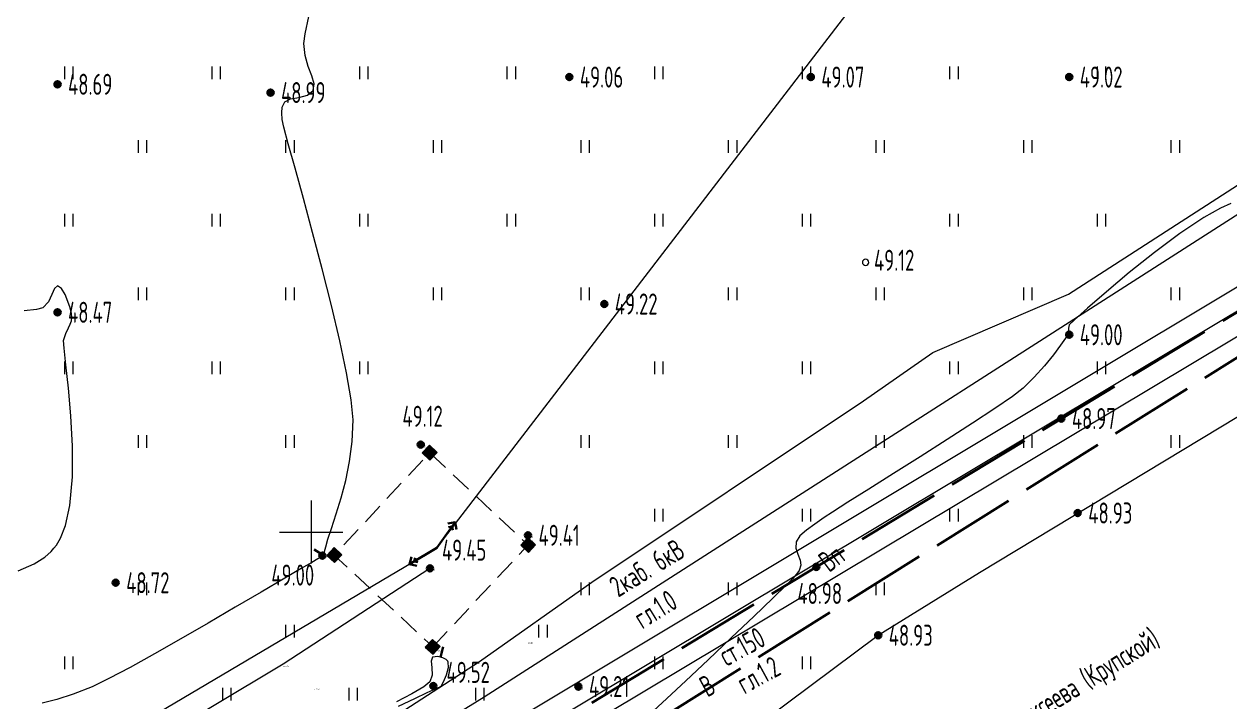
# Model space of a CAD drawing. Extents: x 1098675 to 1099684, y 381052 to 381453.
# Drawn here: x 1099286.4 to 1099343.6, y 381191.9 to 381224.1 of the extents above; entities that cross this region are included whole.
import ezdxf
from ezdxf.enums import TextEntityAlignment as Align

# ---------------------------------------------------------------- set-up
doc = ezdxf.new("R2010")
doc.units = 0
doc.header["$MEASUREMENT"] = 0
doc.linetypes.add('500_106', pattern=[3, 2, -1])
doc.linetypes.add('500_122_1_1', pattern=[10, 8, -2])
doc.layers.add('С_ВЫСОТА', color=252, linetype='CONTINUOUS')
doc.layers.add('Съемка', color=253, linetype='CONTINUOUS', lineweight=20)
doc.styles.add('TOPO_D431', font='GOST2304A.ttf')
doc.styles.add('txt', font='GOST2304A.ttf')
doc.styles.add('ГОСТ', font='GOST2304A.ttf', dxfattribs={"height": 2.5})
doc.linetypes.add('g5_119_1', pattern='A,4,-1,[31,GUGK_2005.shx,S=0.1,R=0,X=0,Y=0],0.35,[31,GUGK_2005.shx,S=0.08,R=0,X=0,Y=0],3.3,[31,GUGK_2005.shx,S=0.08,R=180,X=0,Y=0],0.35,[31,GUGK_2005.shx,S=0.1,R=180,X=0,Y=0],-1', length=10)
doc.linetypes.add('ЗАБ сетка', pattern='A,2.5,["<",txt,S=1.2,R=90,X=0,Y=0],5,[">",txt,S=1.2,R=90,X=0,Y=-0.6],2.5', length=10)

# ---------------------------------------------------------------- blocks, each defined once
blk = doc.blocks.new('Съемка')
at = {"layer": 'Съемка', "linetype": 'Continuous', "lineweight": -2}
h = blk.add_hatch(color=8, dxfattribs=at)
h.dxf.hatch_style = 1
edge = h.paths.add_edge_path()
edge.add_arc((1099287.96, 381221.253), 0.15, 0, 360)
h = blk.add_hatch(color=8, dxfattribs=at)
h.dxf.hatch_style = 1
edge = h.paths.add_edge_path()
edge.add_arc((1099312.243, 381221.596), 0.15, 0, 360)
h = blk.add_hatch(color=8, dxfattribs=at)
h.dxf.hatch_style = 1
edge = h.paths.add_edge_path()
edge.add_arc((1099323.7, 381221.596), 0.15, 0, 360)
h = blk.add_hatch(color=8, dxfattribs=at)
h.dxf.hatch_style = 1
edge = h.paths.add_edge_path()
edge.add_arc((1099335.96, 381221.596), 0.15, 0, 360)
h = blk.add_hatch(color=8, dxfattribs=at)
h.dxf.hatch_style = 1
edge = h.paths.add_edge_path()
edge.add_arc((1099298.066, 381220.858), 0.15, 0, 360)
h = blk.add_hatch(color=8, dxfattribs=at)
h.dxf.hatch_style = 1
edge = h.paths.add_edge_path()
edge.add_arc((1099287.96, 381210.43), 0.15, 0, 360)
h = blk.add_hatch(color=8, dxfattribs=at)
h.dxf.hatch_style = 1
edge = h.paths.add_edge_path()
edge.add_arc((1099313.9, 381210.825), 0.15, 0, 360)
h = blk.add_hatch(color=8, dxfattribs=at)
h.dxf.hatch_style = 1
edge = h.paths.add_edge_path()
edge.add_arc((1099335.96, 381209.365), 0.15, 0, 360)
h = blk.add_hatch(color=8, dxfattribs=at)
h.dxf.hatch_style = 1
edge = h.paths.add_edge_path()
edge.add_arc((1099335.585, 381205.387), 0.15, 0, 360)
h = blk.add_hatch(color=8, dxfattribs=at)
h.dxf.hatch_style = 1
edge = h.paths.add_edge_path()
edge.add_arc((1099305.194, 381204.152), 0.15, 0, 360)
h = blk.add_hatch(color=8, dxfattribs=at)
h.dxf.hatch_style = 1
edge = h.paths.add_edge_path()
edge.add_arc((1099305.194, 381204.152), 0.15, 0, 360)
at = {"layer": 'Съемка'}
for points in [[(1099305.626, 381203.412), (1099305.967, 381203.778), (1099305.601, 381204.119), (1099305.26, 381203.753)], [(1099310.301, 381199.033), (1099310.642, 381199.399), (1099310.276, 381199.739), (1099309.935, 381199.373)], [(1099301.103, 381198.554), (1099301.444, 381198.92), (1099301.078, 381199.261), (1099300.737, 381198.895)], [(1099305.776, 381194.202), (1099306.117, 381194.568), (1099305.751, 381194.908), (1099305.41, 381194.542)]]:
    blk.add_hatch(color=8, dxfattribs=at).paths.add_polyline_path(points)
at = {"layer": 'Съемка', "linetype": 'Continuous', "lineweight": -2}
h = blk.add_hatch(color=8, dxfattribs=at)
h.dxf.hatch_style = 1
edge = h.paths.add_edge_path()
edge.add_arc((1099336.364, 381200.902), 0.15, 0, 360)
h = blk.add_hatch(color=8, dxfattribs=at)
h.dxf.hatch_style = 1
edge = h.paths.add_edge_path()
edge.add_arc((1099310.28, 381199.847), 0.15, 0, 360)
h = blk.add_hatch(color=8, dxfattribs=at)
h.dxf.hatch_style = 1
edge = h.paths.add_edge_path()
edge.add_arc((1099310.28, 381199.847), 0.15, 0, 360)
h = blk.add_hatch(color=8, dxfattribs=at)
h.dxf.hatch_style = 1
edge = h.paths.add_edge_path()
edge.add_arc((1099300.526, 381198.882), 0.15, 0, 360)
h = blk.add_hatch(color=8, dxfattribs=at)
h.dxf.hatch_style = 1
edge = h.paths.add_edge_path()
edge.add_arc((1099300.526, 381198.882), 0.15, 0, 360)
h = blk.add_hatch(color=8, dxfattribs=at)
h.dxf.hatch_style = 1
edge = h.paths.add_edge_path()
edge.add_arc((1099323.96, 381198.347), 0.15, 0, 360)
h = blk.add_hatch(color=8, dxfattribs=at)
h.dxf.hatch_style = 1
edge = h.paths.add_edge_path()
edge.add_arc((1099305.631, 381198.277), 0.15, 0, 360)
h = blk.add_hatch(color=8, dxfattribs=at)
h.dxf.hatch_style = 1
edge = h.paths.add_edge_path()
edge.add_arc((1099305.631, 381198.277), 0.15, 0, 360)
h = blk.add_hatch(color=8, dxfattribs=at)
h.dxf.hatch_style = 1
edge = h.paths.add_edge_path()
edge.add_arc((1099290.72, 381197.596), 0.15, 0, 360)
h = blk.add_hatch(color=8, dxfattribs=at)
h.dxf.hatch_style = 1
edge = h.paths.add_edge_path()
edge.add_arc((1099326.897, 381195.102), 0.15, 0, 360)
h = blk.add_hatch(color=8, dxfattribs=at)
h.dxf.hatch_style = 1
edge = h.paths.add_edge_path()
edge.add_arc((1099305.791, 381192.693), 0.15, 0, 360)
h = blk.add_hatch(color=8, dxfattribs=at)
h.dxf.hatch_style = 1
edge = h.paths.add_edge_path()
edge.add_arc((1099305.791, 381192.693), 0.15, 0, 360)
h = blk.add_hatch(color=8, dxfattribs=at)
h.dxf.hatch_style = 1
edge = h.paths.add_edge_path()
edge.add_arc((1099312.674, 381192.669), 0.15, 0, 360)
at = {"layer": 'Съемка', "color": 8, "linetype": 'Continuous', "lineweight": 20}
for p, q in [((1099288.3, 381221.5), (1099288.3, 381222.1)), ((1099288.3, 381221.5), (1099288.3, 381222.1)), ((1099288.7, 381221.5), (1099288.7, 381222.1)), ((1099288.7, 381221.5), (1099288.7, 381222.1)), ((1099295.3, 381221.5), (1099295.3, 381222.1)), ((1099295.3, 381221.5), (1099295.3, 381222.1)), ((1099295.7, 381221.5), (1099295.7, 381222.1)), ((1099295.7, 381221.5), (1099295.7, 381222.1)), ((1099302.3, 381221.5), (1099302.3, 381222.1)), ((1099302.3, 381221.5), (1099302.3, 381222.1)), ((1099302.7, 381221.5), (1099302.7, 381222.1)), ((1099302.7, 381221.5), (1099302.7, 381222.1)), ((1099309.3, 381221.5), (1099309.3, 381222.1)), ((1099309.3, 381221.5), (1099309.3, 381222.1)), ((1099309.7, 381221.5), (1099309.7, 381222.1)), ((1099309.7, 381221.5), (1099309.7, 381222.1)), ((1099316.3, 381221.5), (1099316.3, 381222.1)), ((1099316.3, 381221.5), (1099316.3, 381222.1)), ((1099316.7, 381221.5), (1099316.7, 381222.1)), ((1099316.7, 381221.5), (1099316.7, 381222.1)), ((1099323.3, 381221.5), (1099323.3, 381222.1)), ((1099323.3, 381221.5), (1099323.3, 381222.1)), ((1099323.7, 381221.5), (1099323.7, 381222.1)), ((1099323.7, 381221.5), (1099323.7, 381222.1)), ((1099330.3, 381221.5), (1099330.3, 381222.1)), ((1099330.3, 381221.5), (1099330.3, 381222.1)), ((1099330.7, 381221.5), (1099330.7, 381222.1)), ((1099330.7, 381221.5), (1099330.7, 381222.1)), ((1099337.3, 381221.5), (1099337.3, 381222.1)), ((1099337.3, 381221.5), (1099337.3, 381222.1)), ((1099337.7, 381221.5), (1099337.7, 381222.1)), ((1099337.7, 381221.5), (1099337.7, 381222.1)), ((1099291.8, 381218), (1099291.8, 381218.6)), ((1099291.8, 381218), (1099291.8, 381218.6)), ((1099292.2, 381218), (1099292.2, 381218.6)), ((1099292.2, 381218), (1099292.2, 381218.6)), ((1099298.8, 381218), (1099298.8, 381218.6)), ((1099298.8, 381218), (1099298.8, 381218.6)), ((1099299.2, 381218), (1099299.2, 381218.6)), ((1099299.2, 381218), (1099299.2, 381218.6)), ((1099305.8, 381218), (1099305.8, 381218.6)), ((1099305.8, 381218), (1099305.8, 381218.6)), ((1099306.2, 381218), (1099306.2, 381218.6)), ((1099306.2, 381218), (1099306.2, 381218.6)), ((1099312.8, 381218), (1099312.8, 381218.6)), ((1099312.8, 381218), (1099312.8, 381218.6)), ((1099313.2, 381218), (1099313.2, 381218.6)), ((1099313.2, 381218), (1099313.2, 381218.6)), ((1099319.8, 381218), (1099319.8, 381218.6)), ((1099319.8, 381218), (1099319.8, 381218.6)), ((1099320.2, 381218), (1099320.2, 381218.6)), ((1099320.2, 381218), (1099320.2, 381218.6)), ((1099326.8, 381218), (1099326.8, 381218.6)), ((1099326.8, 381218), (1099326.8, 381218.6)), ((1099327.2, 381218), (1099327.2, 381218.6)), ((1099327.2, 381218), (1099327.2, 381218.6)), ((1099333.8, 381218), (1099333.8, 381218.6)), ((1099333.8, 381218), (1099333.8, 381218.6)), ((1099334.2, 381218), (1099334.2, 381218.6)), ((1099334.2, 381218), (1099334.2, 381218.6)), ((1099340.8, 381218), (1099340.8, 381218.6)), ((1099340.8, 381218), (1099340.8, 381218.6)), ((1099341.2, 381218), (1099341.2, 381218.6)), ((1099341.2, 381218), (1099341.2, 381218.6)), ((1099288.3, 381214.5), (1099288.3, 381215.1)), ((1099288.3, 381214.5), (1099288.3, 381215.1)), ((1099288.7, 381214.5), (1099288.7, 381215.1)), ((1099288.7, 381214.5), (1099288.7, 381215.1)), ((1099295.3, 381214.5), (1099295.3, 381215.1)), ((1099295.3, 381214.5), (1099295.3, 381215.1)), ((1099295.7, 381214.5), (1099295.7, 381215.1)), ((1099295.7, 381214.5), (1099295.7, 381215.1)), ((1099302.3, 381214.5), (1099302.3, 381215.1)), ((1099302.3, 381214.5), (1099302.3, 381215.1)), ((1099302.7, 381214.5), (1099302.7, 381215.1)), ((1099302.7, 381214.5), (1099302.7, 381215.1)), ((1099309.3, 381214.5), (1099309.3, 381215.1)), ((1099309.3, 381214.5), (1099309.3, 381215.1)), ((1099309.7, 381214.5), (1099309.7, 381215.1)), ((1099309.7, 381214.5), (1099309.7, 381215.1)), ((1099316.3, 381214.5), (1099316.3, 381215.1)), ((1099316.3, 381214.5), (1099316.3, 381215.1)), ((1099316.7, 381214.5), (1099316.7, 381215.1)), ((1099316.7, 381214.5), (1099316.7, 381215.1)), ((1099323.3, 381214.5), (1099323.3, 381215.1)), ((1099323.3, 381214.5), (1099323.3, 381215.1)), ((1099323.7, 381214.5), (1099323.7, 381215.1)), ((1099323.7, 381214.5), (1099323.7, 381215.1)), ((1099330.3, 381214.5), (1099330.3, 381215.1)), ((1099330.3, 381214.5), (1099330.3, 381215.1)), ((1099330.7, 381214.5), (1099330.7, 381215.1)), ((1099330.7, 381214.5), (1099330.7, 381215.1)), ((1099337.3, 381214.5), (1099337.3, 381215.1)), ((1099337.3, 381214.5), (1099337.3, 381215.1)), ((1099337.7, 381214.5), (1099337.7, 381215.1)), ((1099337.7, 381214.5), (1099337.7, 381215.1)), ((1099291.8, 381211), (1099291.8, 381211.6)), ((1099291.8, 381211), (1099291.8, 381211.6)), ((1099292.2, 381211), (1099292.2, 381211.6)), ((1099292.2, 381211), (1099292.2, 381211.6)), ((1099298.8, 381211), (1099298.8, 381211.6)), ((1099298.8, 381211), (1099298.8, 381211.6)), ((1099299.2, 381211), (1099299.2, 381211.6)), ((1099299.2, 381211), (1099299.2, 381211.6)), ((1099305.8, 381211), (1099305.8, 381211.6)), ((1099305.8, 381211), (1099305.8, 381211.6)), ((1099306.2, 381211), (1099306.2, 381211.6)), ((1099306.2, 381211), (1099306.2, 381211.6)), ((1099312.8, 381211), (1099312.8, 381211.6)), ((1099312.8, 381211), (1099312.8, 381211.6)), ((1099313.2, 381211), (1099313.2, 381211.6)), ((1099313.2, 381211), (1099313.2, 381211.6)), ((1099319.8, 381211), (1099319.8, 381211.6)), ((1099319.8, 381211), (1099319.8, 381211.6)), ((1099320.2, 381211), (1099320.2, 381211.6)), ((1099320.2, 381211), (1099320.2, 381211.6)), ((1099326.8, 381211), (1099326.8, 381211.6)), ((1099326.8, 381211), (1099326.8, 381211.6)), ((1099327.2, 381211), (1099327.2, 381211.6)), ((1099327.2, 381211), (1099327.2, 381211.6)), ((1099333.8, 381211), (1099333.8, 381211.6)), ((1099333.8, 381211), (1099333.8, 381211.6)), ((1099334.2, 381211), (1099334.2, 381211.6)), ((1099334.2, 381211), (1099334.2, 381211.6)), ((1099340.8, 381211), (1099340.8, 381211.6)), ((1099340.8, 381211), (1099340.8, 381211.6)), ((1099341.2, 381211), (1099341.2, 381211.6)), ((1099341.2, 381211), (1099341.2, 381211.6)), ((1099288.3, 381207.5), (1099288.3, 381208.1)), ((1099288.3, 381207.5), (1099288.3, 381208.1)), ((1099288.7, 381207.5), (1099288.7, 381208.1)), ((1099288.7, 381207.5), (1099288.7, 381208.1)), ((1099295.3, 381207.5), (1099295.3, 381208.1)), ((1099295.3, 381207.5), (1099295.3, 381208.1)), ((1099295.7, 381207.5), (1099295.7, 381208.1)), ((1099295.7, 381207.5), (1099295.7, 381208.1)), ((1099302.3, 381207.5), (1099302.3, 381208.1)), ((1099302.3, 381207.5), (1099302.3, 381208.1)), ((1099302.7, 381207.5), (1099302.7, 381208.1)), ((1099302.7, 381207.5), (1099302.7, 381208.1)), ((1099316.3, 381207.5), (1099316.3, 381208.1)), ((1099316.3, 381207.5), (1099316.3, 381208.1)), ((1099316.7, 381207.5), (1099316.7, 381208.1)), ((1099316.7, 381207.5), (1099316.7, 381208.1)), ((1099323.3, 381207.5), (1099323.3, 381208.1)), ((1099323.3, 381207.5), (1099323.3, 381208.1)), ((1099323.7, 381207.5), (1099323.7, 381208.1)), ((1099323.7, 381207.5), (1099323.7, 381208.1)), ((1099330.3, 381207.5), (1099330.3, 381208.1)), ((1099330.3, 381207.5), (1099330.3, 381208.1)), ((1099330.7, 381207.5), (1099330.7, 381208.1)), ((1099330.7, 381207.5), (1099330.7, 381208.1)), ((1099337.3, 381207.5), (1099337.3, 381208.1)), ((1099337.3, 381207.5), (1099337.3, 381208.1)), ((1099337.7, 381207.5), (1099337.7, 381208.1)), ((1099337.7, 381207.5), (1099337.7, 381208.1)), ((1099291.8, 381204), (1099291.8, 381204.6)), ((1099291.8, 381204), (1099291.8, 381204.6)), ((1099292.2, 381204), (1099292.2, 381204.6)), ((1099292.2, 381204), (1099292.2, 381204.6)), ((1099298.8, 381204), (1099298.8, 381204.6)), ((1099298.8, 381204), (1099298.8, 381204.6)), ((1099299.2, 381204), (1099299.2, 381204.6)), ((1099299.2, 381204), (1099299.2, 381204.6)), ((1099312.8, 381204), (1099312.8, 381204.6)), ((1099312.8, 381204), (1099312.8, 381204.6)), ((1099313.2, 381204), (1099313.2, 381204.6)), ((1099313.2, 381204), (1099313.2, 381204.6)), ((1099319.8, 381204), (1099319.8, 381204.6)), ((1099319.8, 381204), (1099319.8, 381204.6)), ((1099320.2, 381204), (1099320.2, 381204.6)), ((1099320.2, 381204), (1099320.2, 381204.6)), ((1099326.8, 381204), (1099326.8, 381204.6)), ((1099326.8, 381204), (1099326.8, 381204.6)), ((1099327.2, 381204), (1099327.2, 381204.6)), ((1099327.2, 381204), (1099327.2, 381204.6)), ((1099333.8, 381204), (1099333.8, 381204.6)), ((1099333.8, 381204), (1099333.8, 381204.6)), ((1099334.2, 381204), (1099334.2, 381204.6)), ((1099334.2, 381204), (1099334.2, 381204.6)), ((1099340.8, 381204), (1099340.8, 381204.6)), ((1099340.8, 381204), (1099340.8, 381204.6)), ((1099341.2, 381204), (1099341.2, 381204.6)), ((1099341.2, 381204), (1099341.2, 381204.6)), ((1099316.3, 381200.5), (1099316.3, 381201.1)), ((1099316.3, 381200.5), (1099316.3, 381201.1)), ((1099316.7, 381200.5), (1099316.7, 381201.1)), ((1099316.7, 381200.5), (1099316.7, 381201.1)), ((1099323.3, 381200.5), (1099323.3, 381201.1)), ((1099323.3, 381200.5), (1099323.3, 381201.1)), ((1099323.7, 381200.5), (1099323.7, 381201.1)), ((1099323.7, 381200.5), (1099323.7, 381201.1)), ((1099330.3, 381200.5), (1099330.3, 381201.1)), ((1099330.3, 381200.5), (1099330.3, 381201.1)), ((1099330.7, 381200.5), (1099330.7, 381201.1)), ((1099330.7, 381200.5), (1099330.7, 381201.1)), ((1099291.8, 381197), (1099291.8, 381197.6)), ((1099291.8, 381197), (1099291.8, 381197.6)), ((1099292.2, 381197), (1099292.2, 381197.6)), ((1099292.2, 381197), (1099292.2, 381197.6)), ((1099312.8, 381197), (1099312.8, 381197.6)), ((1099312.8, 381197), (1099312.8, 381197.6)), ((1099313.2, 381197), (1099313.2, 381197.6)), ((1099313.2, 381197), (1099313.2, 381197.6)), ((1099319.8, 381197), (1099319.8, 381197.6)), ((1099319.8, 381197), (1099319.8, 381197.6)), ((1099320.2, 381197), (1099320.2, 381197.6)), ((1099320.2, 381197), (1099320.2, 381197.6)), ((1099326.8, 381197), (1099326.8, 381197.6)), ((1099326.8, 381197), (1099326.8, 381197.6)), ((1099327.2, 381197), (1099327.2, 381197.6)), ((1099327.2, 381197), (1099327.2, 381197.6)), ((1099288.3, 381193.5), (1099288.3, 381194.1)), ((1099288.3, 381193.5), (1099288.3, 381194.1)), ((1099288.7, 381193.5), (1099288.7, 381194.1)), ((1099288.7, 381193.5), (1099288.7, 381194.1)), ((1099316.3, 381193.5), (1099316.3, 381194.1)), ((1099316.3, 381193.5), (1099316.3, 381194.1)), ((1099316.7, 381193.5), (1099316.7, 381194.1)), ((1099316.7, 381193.5), (1099316.7, 381194.1)), ((1099323.3, 381193.5), (1099323.3, 381194.1)), ((1099323.3, 381193.5), (1099323.3, 381194.1)), ((1099323.7, 381193.5), (1099323.7, 381194.1)), ((1099323.7, 381193.5), (1099323.7, 381194.1))]:
    blk.add_line(p, q, dxfattribs=at)
at = {"layer": 'Съемка', "color": 8, "linetype": 'Continuous', "ltscale": 0.5}
blk.add_lwpolyline([(1099316.177, 381187.096), (1099326.897, 381195.102), (1099331.699, 381198.087), (1099358.041, 381213.979), (1099372.927, 381223.924), (1099386.711, 381233.039), (1099412.401, 381249.936, 0.150406), (1099417.533, 381255.748), (1099418.938, 381271.265), (1099421.629, 381320.203)], format="xyb", dxfattribs=at)
at = {"layer": 'Съемка', "color": 8, "linetype": '500_122_1_1', "lineweight": 40, "ltscale": 0.5, "flags": 128}
for points in [[(1099227.981, 381135.682), (1099388.134, 381235.964), (1099474.069, 381286.464)], [(1099313.303, 381191.893), (1099370.319, 381226.424)]]:
    blk.add_lwpolyline(points, dxfattribs=at)
at = {"layer": 'Съемка', "color": 8, "linetype": 'g5_119_1', "flags": 128}
for points in [[(1099235.343, 381146.501), (1099467.4, 381285.734)], [(1099234.958, 381145.195), (1099467.081, 381284.32)], [(1099234.547, 381143.834), (1099467.398, 381283.199)], [(1099228.16, 381159.748), (1099230.698, 381161.348), (1099237.293, 381149.234), (1099267.525, 381166.994), (1099293.908, 381183.33), (1099308.2, 381192.184), (1099353.292, 381221.07), (1099362.835, 381231.138), (1099367.387, 381238.869), (1099376.427, 381256.944), (1099381.073, 381267.855)], [(1099228.264, 381159.576), (1099229.106, 381160.115), (1099232.345, 381158.546), (1099237.818, 381152.82), (1099240.369, 381151.481), (1099264.857, 381165.999), (1099290.597, 381182.329), (1099293.713, 381184.616), (1099307.982, 381193.856), (1099313.315, 381197.628), (1099326.207, 381206.232), (1099329.492, 381208.515), (1099335.918, 381211.291), (1099346.612, 381218.195)]]:
    blk.add_lwpolyline(points, dxfattribs=at)
at = {"layer": 'Съемка', "color": 8, "flags": 128}
for points in [[(1099300.606, 381198.973), (1099300.631, 381199.08), (1099300.687, 381199.302), (1099300.79, 381199.655), (1099300.953, 381200.164), (1099301.182, 381200.86), (1099301.418, 381201.621), (1099301.638, 381202.449), (1099301.82, 381203.342), (1099301.941, 381204.3), (1099301.98, 381205.323), (1099301.896, 381206.281), (1099301.678, 381207.562), (1099301.356, 381209.082), (1099300.96, 381210.755), (1099300.519, 381212.496), (1099300.064, 381214.219), (1099299.623, 381215.839), (1099299.229, 381217.27), (1099298.908, 381218.427), (1099298.693, 381219.224), (1099298.612, 381219.577), (1099298.597, 381219.905), (1099298.621, 381220.172), (1099298.752, 381220.423), (1099299.016, 381220.556), (1099299.412, 381220.628), (1099299.813, 381220.732), (1099300.091, 381220.964), (1099300.132, 381221.267), (1099300.028, 381221.65), (1099299.858, 381222.103), (1099299.704, 381222.616), (1099299.644, 381223.181), (1099299.713, 381223.65), (1099299.89, 381224.472)], [(1099343.634, 381215.588), (1099343.136, 381215.378), (1099342.344, 381214.931), (1099341.211, 381214.168), (1099340.004, 381213.266), (1099338.811, 381212.314), (1099337.721, 381211.403), (1099336.823, 381210.625), (1099336.207, 381210.07), (1099335.96, 381209.83), (1099335.918, 381209.685), (1099335.924, 381209.546), (1099335.893, 381209.389), (1099335.784, 381209.206), (1099335.55, 381208.864), (1099335.212, 381208.409), (1099334.789, 381207.888), (1099334.303, 381207.347), (1099333.773, 381206.833), (1099333.262, 381206.438), (1099332.434, 381205.867), (1099331.374, 381205.168), (1099330.163, 381204.388), (1099328.883, 381203.575), (1099327.617, 381202.777), (1099326.447, 381202.042), (1099325.456, 381201.417), (1099324.726, 381200.951), (1099324.339, 381200.691), (1099323.886, 381200.37), (1099323.488, 381200.091), (1099323.182, 381199.823), (1099323.002, 381199.535), (1099322.988, 381199.232), (1099323.086, 381198.943), (1099323.201, 381198.672), (1099323.234, 381198.427), (1099323.154, 381198.18), (1099323.021, 381197.996), (1099322.837, 381197.782), (1099322.551, 381197.493), (1099321.904, 381196.866), (1099321, 381195.999), (1099319.941, 381194.99), (1099318.831, 381193.938), (1099317.775, 381192.941), (1099316.875, 381192.098), (1099316.235, 381191.507)], [(1099286.098, 381198.165), (1099286.858, 381198.486), (1099287.361, 381198.816), (1099287.658, 381199.083), (1099287.793, 381199.233), (1099287.905, 381199.378), (1099288.101, 381199.713), (1099288.335, 381200.315), (1099288.543, 381201.267), (1099288.667, 381202.626), (1099288.673, 381204.074), (1099288.599, 381205.511), (1099288.482, 381206.834), (1099288.359, 381207.94), (1099288.269, 381208.727), (1099288.248, 381209.092), (1099288.357, 381209.426), (1099288.484, 381209.693), (1099288.567, 381209.873), (1099288.616, 381210.028), (1099288.634, 381210.185), (1099288.617, 381210.37), (1099288.562, 381210.636), (1099288.456, 381210.941), (1099288.316, 381211.273), (1099288.156, 381211.563), (1099287.96, 381211.687), (1099287.82, 381211.565), (1099287.692, 381211.276), (1099287.526, 381210.93), (1099287.271, 381210.639), (1099286.966, 381210.56), (1099286.373, 381210.505)], [(1099300.438, 381198.8), (1099300.31, 381198.727), (1099300.023, 381198.562), (1099299.523, 381198.271), (1099298.744, 381197.813), (1099297.625, 381197.154), (1099296.395, 381196.43), (1099295.106, 381195.675), (1099293.81, 381194.925), (1099292.559, 381194.214), (1099291.406, 381193.576), (1099290.402, 381193.046), (1099289.6, 381192.659), (1099288.703, 381192.299), (1099287.93, 381192.055), (1099287.234, 381191.88)]]:
    blk.add_lwpolyline(points, dxfattribs=at)
at = {"layer": 'Съемка', "color": 8, "linetype": 'Continuous', "lineweight": 20}
for points in [[(1099305.956, 381199.246), (1099341.73, 381245.874)], [(1099298.8, 381195), (1099298.8, 381195.6)], [(1099299.2, 381195), (1099299.2, 381195.6)], [(1099310.8, 381195), (1099310.8, 381195.6)], [(1099311.2, 381195), (1099311.2, 381195.6)], [(1099295.8, 381192), (1099295.8, 381192.6)], [(1099296.2, 381192), (1099296.2, 381192.6)], [(1099301.8, 381192), (1099301.8, 381192.6)], [(1099302.2, 381192), (1099302.2, 381192.6)], [(1099307.8, 381192), (1099307.8, 381192.6)], [(1099308.2, 381192), (1099308.2, 381192.6)]]:
    blk.add_lwpolyline(points, dxfattribs=at)
at = {"layer": 'Съемка', "color": 8, "linetype": 'Continuous', "lineweight": 20, "flags": 128}
for points in [[(1099297.916, 381220.858, 1), (1099298.216, 381220.858, 1)], [(1099326.148, 381212.801, 1), (1099326.448, 381212.801, 1)]]:
    blk.add_lwpolyline(points, format="xyb", close=True, dxfattribs=at)
at = {"layer": 'Съемка', "color": 8, "linetype": '500_106', "ltscale": 0.5, "flags": 128}
blk.add_lwpolyline([(1099305.763, 381194.555), (1099310.289, 381199.386), (1099305.614, 381203.766), (1099301.09, 381198.907)], close=True, dxfattribs=at)
at = {"layer": 'Съемка', "color": 8, "linetype": 'Continuous', "lineweight": 9, "flags": 128}
for points in [[(1099305.626, 381203.412), (1099305.967, 381203.778), (1099305.601, 381204.119), (1099305.26, 381203.753)], [(1099310.301, 381199.033), (1099310.642, 381199.399), (1099310.276, 381199.739), (1099309.935, 381199.373)], [(1099301.103, 381198.554), (1099301.444, 381198.92), (1099301.078, 381199.261), (1099300.737, 381198.895)], [(1099305.776, 381194.202), (1099306.117, 381194.568), (1099305.751, 381194.908), (1099305.41, 381194.542)]]:
    blk.add_lwpolyline(points, close=True, dxfattribs=at)
at = {"layer": 'Съемка', "color": 8, "linetype": 'Continuous', "lineweight": 20, "flags": 128}
for points in [[(1099300, 381201.5), (1099300, 381198.5)], [(1099298.5, 381200), (1099301.5, 381200)]]:
    blk.add_lwpolyline(points, dxfattribs=at)
at = {"layer": 'Съемка', "color": 8, "linetype": 'Continuous', "lineweight": -2}
for points in [[(1099305.956, 381199.246), (1099306.832, 381200.463)], [(1099306.483, 381200.407), (1099306.832, 381200.463), (1099306.889, 381200.114)], [(1099306.512, 381200.232), (1099306.686, 381200.261), (1099306.715, 381200.086)], [(1099300.569, 381198.909), (1099300.142, 381199.168)], [(1099305.956, 381199.246), (1099304.665, 381198.482)], [(1099305.008, 381198.394), (1099304.665, 381198.482), (1099304.753, 381198.824)], [(1099305.052, 381198.565), (1099304.881, 381198.609), (1099304.924, 381198.781)], [(1099306.123, 381194.068), (1099306.25, 381194.552)]]:
    blk.add_lwpolyline(points, dxfattribs=at)
at = {"layer": 'Съемка', "color": 8, "lineweight": 20, "flags": 128}
blk.add_lwpolyline([(1099131.993, 381096.304), (1099305.956, 381199.246)], dxfattribs=at)
at = {"layer": 'Съемка', "color": 8, "ltscale": 0.5, "flags": 128}
for points in [[(1099300.438, 381198.8), (1099300.442, 381198.802), (1099300.459, 381198.81), (1099300.496, 381198.828), (1099300.531, 381198.848), (1099300.569, 381198.909), (1099300.606, 381198.973)], [(1099306.502, 381193.827), (1099306.475, 381193.869), (1099306.398, 381193.946), (1099306.242, 381194.037), (1099306.003, 381194.1), (1099305.752, 381194.057), (1099305.691, 381193.876), (1099305.717, 381193.569), (1099305.73, 381193.213), (1099305.627, 381192.886), (1099305.34, 381192.656), (1099304.774, 381192.324), (1099304.041, 381191.939)], [(1099304.14, 381191.732), (1099304.916, 381192.102), (1099305.506, 381192.383), (1099305.78, 381192.513), (1099305.988, 381192.585), (1099306.155, 381192.692), (1099306.272, 381192.893), (1099306.413, 381193.226), (1099306.512, 381193.575), (1099306.502, 381193.827)]]:
    blk.add_lwpolyline(points, dxfattribs=at)
at = {"layer": 'Съемка', "color": 8, "linetype": 'ЗАБ сетка', "ltscale": 0.5, "flags": 128}
blk.add_lwpolyline([(1099305.631, 381198.277), (1099298.67, 381193.727), (1099288.454, 381187.603), (1099277.539, 381181.145), (1099267.142, 381174.952), (1099246.928, 381162.343), (1099236.807, 381156.246), (1099230.731, 381162.241), (1099227.229, 381161.293)], dxfattribs=at)
at = {"layer": 'Съемка', "color": 8, "linetype": 'Continuous', "lineweight": -2}
for centre in [(1099287.96, 381221.253), (1099312.243, 381221.596), (1099323.7, 381221.596), (1099335.96, 381221.596), (1099298.066, 381220.858), (1099287.96, 381210.43), (1099313.9, 381210.825), (1099335.96, 381209.365), (1099335.585, 381205.387), (1099305.194, 381204.152), (1099305.194, 381204.152), (1099336.364, 381200.902), (1099310.28, 381199.847), (1099310.28, 381199.847), (1099300.526, 381198.882), (1099300.526, 381198.882), (1099323.96, 381198.347), (1099305.631, 381198.277), (1099305.631, 381198.277), (1099290.72, 381197.596), (1099326.897, 381195.102), (1099305.791, 381192.693), (1099305.791, 381192.693), (1099312.674, 381192.669)]:
    blk.add_circle(centre, 0.15, dxfattribs=at)
at = {"layer": 'Съемка', "color": 8, "linetype": 'Continuous', "lineweight": 9}
for centre in [(1099305.788, 381203.952), (1099301.264, 381199.094), (1099310.463, 381199.573), (1099305.937, 381194.742)]:
    blk.add_circle(centre, 0.005, dxfattribs=at)
at = {"layer": 'Съемка', "color": 8, "linetype": 'Continuous', "lineweight": 30, "style": 'ГОСТ', "width": 0.8}
for s, p in [('49.06', (1099312.743, 381221.096)), ('49.07', (1099324.2, 381221.096)), ('49.02', (1099336.46, 381221.096)), ('48.69', (1099288.46, 381220.753)), ('48.99', (1099298.566, 381220.358)), ('49.22', (1099314.4, 381210.325)), ('48.47', (1099288.46, 381209.93)), ('49.00', (1099336.46, 381208.865)), ('48.97', (1099336.085, 381204.887)), ('48.93', (1099336.864, 381200.402)), ('49.41', (1099310.78, 381199.347)), ('48.72', (1099291.22, 381197.096)), ('48.98', (1099323.062, 381196.585)), ('48.93', (1099327.397, 381194.602)), ('49.21', (1099313.174, 381192.169))]:
    blk.add_text(s, height=1, dxfattribs=at).set_placement(p)
at = {"layer": 'Съемка', "color": 8, "linetype": 'Continuous', "lineweight": 15, "ltscale": 0.5, "style": 'ГОСТ', "width": 0.8}
blk.add_text('49.12', height=1, dxfattribs=at).set_placement((1099326.698, 381212.401))
blk.add_text('49.12', height=1, dxfattribs=at).set_placement((1099326.698, 381212.401))
at = {"layer": 'Съемка', "color": 8, "lineweight": 30, "style": 'ГОСТ', "width": 0.8}
for s, p in [('49.12', (1099304.324, 381204.997)), ('49.45', (1099306.202, 381198.644)), ('49.00', (1099298.106, 381197.458)), ('49.52', (1099306.416, 381192.843))]:
    blk.add_text(s, height=1, dxfattribs=at).set_placement(p)
at = {"layer": 'Съемка', "color": 8, "linetype": 'g5_119_1', "style": 'ГОСТ', "width": 0.8}
for s, p in [('2каб. 6кВ ', (1099314.561, 381196.878)), ('гл.1.0', (1099315.704, 381195.37))]:
    blk.add_text(s, height=1, rotation=31.5347, dxfattribs=at).set_placement(p)
at = {"layer": 'Съемка', "color": 8, "style": 'ГОСТ', "width": 0.8}
for s, rotation, p in [('Вп', 37.2561, (1099324.683, 381198.768)), ('ст.150', 28.5828, (1099320.432, 381194.565)), ('гл.1.2', 28.5828, (1099321.212, 381193.214)), ('В', 28.5828, (1099318.788, 381192.709))]:
    blk.add_text(s, height=1, rotation=rotation, dxfattribs=at).set_placement(p, align=Align.MIDDLE_CENTER)
blk.add_text('ул. Ивана Алексеева (Крупской)', height=1, rotation=31.6643, dxfattribs=at).set_placement((1099329.225, 381188.378), align=Align.MIDDLE_LEFT)

msp = doc.modelspace()

# ---------------------------------------------------------------- block references
at = {"layer": 'Съемка', "color": 6, "lineweight": 30}
msp.add_blockref('Съемка', (0, 0), dxfattribs=at)

# ---------------------------------------------------------------- next in the draw order: texts
at = {"layer": 'С_ВЫСОТА', "color": 1, "style": 'TOPO_D431'}
for s, p in [('49.12', (1099305.191, 381204.062)), ('49.12', (1099305.191, 381204.062)), ('49.41', (1099310.277, 381199.756)), ('49.41', (1099310.277, 381199.756)), ('49.00', (1099300.51, 381198.819)), ('49.00', (1099300.51, 381198.819)), ('49.45', (1099305.628, 381198.187)), ('49.45', (1099305.628, 381198.187)), ('49.50', (1099310.281, 381194.722)), ('49.50', (1099310.281, 381194.722)), ('49.47', (1099305.981, 381194.358)), ('49.47', (1099305.981, 381194.358)), ('49.35', (1099298.667, 381193.637)), ('49.35', (1099298.667, 381193.637)), ('49.46', (1099300.153, 381192.537)), ('49.46', (1099300.153, 381192.537)), ('49.52', (1099305.788, 381192.603)), ('49.52', (1099305.788, 381192.603)), ('49.21', (1099312.671, 381192.578)), ('49.21', (1099312.671, 381192.578))]:
    msp.add_text(s, height=0.08, dxfattribs=at).set_placement(p, align=Align.MIDDLE_LEFT)

doc.saveas('drawing.dxf')
